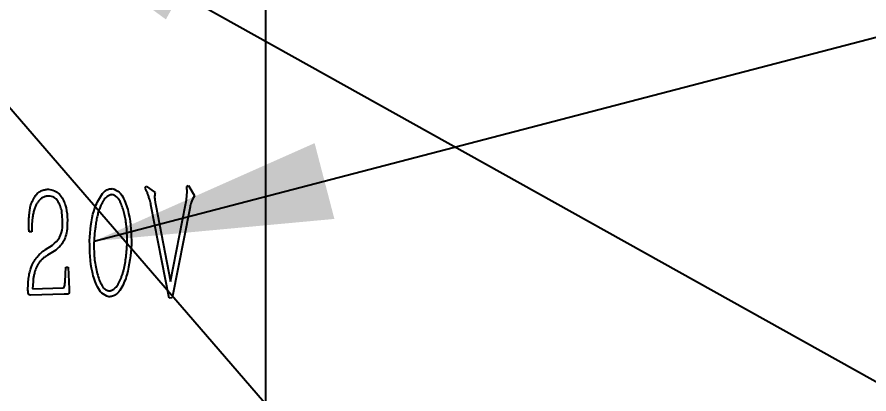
# Model space of a CAD drawing. Extents: x 2 to 292, y 3 to 207.
# Drawn here: x 163.5 to 178.09, y 58.77 to 65.23 of the extents above; entities that cross this region are included whole.
import ezdxf

# ---------------------------------------------------------------- set-up
doc = ezdxf.new("R2010")
doc.units = 0
doc.linetypes.add('SLD-实线', pattern=[0])
doc.layers.get('0').update_dxf_attribs({"linetype": 'CONTINUOUS'})
doc.layers.add('图框', color=7, linetype='SLD-实线')
doc.styles.add('SLDTEXTSTYLE0', font='TXT', dxfattribs={"width": 0.7, "bigfont": 'bigfont'})
doc.styles.add('SLDTEXTSTYLE10', font='TXT', dxfattribs={"width": 0.633333})
doc.styles.add('SLDTEXTSTYLE2', font='TXT', dxfattribs={"width": 0.7})
doc.dimstyles.new('SLDDIMSTYLE1', dxfattribs={"dimtxt": 3.5, "dimasz": 4.08, "dimexe": 0, "dimexo": 0.0625, "dimgap": 0.875, "dimtad": 0, "dimtih": 1, "dimtoh": 1, "dimlfac": 5, "dimrnd": 1e-09, "dimzin": 12, "dimtxsty": 'SLDTEXTSTYLE2', "dimblk1": 'NONE', "dimblk2": 'NONE', "dimsah": 1, "dimcen": 0.09, "dimazin": 3, "dimtfac": 1, "dimtofl": 0, "dimtmove": 0, "dimatfit": 3, "dimtolj": 1, "dimtzin": 12})
doc.dimstyles.new('SLDDIMSTYLE11', dxfattribs={"dimtxt": 3.5, "dimasz": 4.08, "dimexe": 0, "dimexo": 0.0625, "dimgap": 0.875, "dimtad": 0, "dimtih": 1, "dimtoh": 1, "dimlfac": 5, "dimrnd": 1e-09, "dimzin": 12, "dimtxsty": 'SLDTEXTSTYLE2', "dimblk1": 'NONE', "dimsah": 1, "dimcen": 0, "dimazin": 3, "dimtfac": 1, "dimtmove": 0, "dimatfit": 3, "dimtolj": 1, "dimtzin": 12})
doc.dimstyles.new('SLDDIMSTYLE14', dxfattribs={"dimtxt": 0.18, "dimasz": 4.08, "dimexe": 0, "dimexo": 0.0625, "dimgap": 0, "dimtad": 0, "dimtih": 1, "dimtoh": 1, "dimdec": 0, "dimrnd": 1e-09, "dimzin": 0, "dimtxsty": 'STANDARD', "dimsah": 1, "dimcen": 0.09, "dimazin": 3, "dimtfac": 4.08, "dimtdec": 0, "dimtofl": 0, "dimtmove": 0, "dimatfit": 3, "dimtolj": 1, "dimtzin": 0})
doc.dimstyles.new('SLDDIMSTYLE2', dxfattribs={"dimtxt": 3.5, "dimasz": 4.08, "dimexe": 0, "dimexo": 0.0625, "dimgap": 0.875, "dimtad": 0, "dimtih": 1, "dimtoh": 1, "dimlfac": 5, "dimrnd": 1e-09, "dimzin": 12, "dimtxsty": 'SLDTEXTSTYLE2', "dimblk1": 'NONE', "dimblk2": 'NONE', "dimsah": 1, "dimcen": 0.09, "dimazin": 3, "dimtfac": 1, "dimtofl": 0, "dimtmove": 0, "dimatfit": 3, "dimtolj": 1, "dimtzin": 12})
doc.dimstyles.new('SLDDIMSTYLE7', dxfattribs={"dimtxt": 3.5, "dimasz": 4.08, "dimexe": 0, "dimexo": 0.0625, "dimgap": 0.875, "dimtad": 0, "dimtih": 1, "dimtoh": 1, "dimlfac": 5, "dimrnd": 1e-09, "dimzin": 12, "dimtxsty": 'SLDTEXTSTYLE2', "dimblk1": 'NONE', "dimsah": 1, "dimcen": 0, "dimazin": 3, "dimtfac": 1, "dimtmove": 0, "dimatfit": 3, "dimtolj": 1, "dimtzin": 12})
doc.dimstyles.new('SLDDIMSTYLE8', dxfattribs={"dimtxt": 3.5, "dimasz": 4.08, "dimexe": 0, "dimexo": 0.0625, "dimgap": 0.875, "dimtad": 0, "dimtih": 1, "dimtoh": 1, "dimlfac": 5, "dimrnd": 1e-09, "dimzin": 4, "dimtxsty": 'SLDTEXTSTYLE2', "dimblk1": 'NONE', "dimsah": 1, "dimcen": 0, "dimazin": 3, "dimtfac": 1, "dimtmove": 0, "dimatfit": 3, "dimtolj": 1, "dimtzin": 12})

# ---------------------------------------------------------------- blocks, each defined once
blk = doc.blocks.new('_D_20')
at = {"layer": '图框', "color": 5}
blk.add_line((163.965, 119.071), (163.965, 165.671), dxfattribs=at)
at = {"layer": '图框', "color": 5, "insert": (161.618, 165.671), "char_height": 3.5, "attachment_point": 1, "rotation": 90, "style": 'SLDTEXTSTYLE2'}
blk.add_mtext('571', dxfattribs=at)
blk = doc.blocks.new('_NONE')
blk = doc.blocks.new('_D_26')
at = {"layer": '图框', "color": 5}
for p, q in [((180.209, 72.899), (175.209, 69.271)), ((180.209, 72.899), (185.209, 72.899)), ((175.209, 69.271), (165.165, 69.271))]:
    blk.add_line(p, q, dxfattribs=at)
at = {"layer": '图框', "color": 5, "insert": (185.209, 75.245), "char_height": 3.5, "attachment_point": 1, "style": 'SLDTEXTSTYLE2'}
blk.add_mtext('115', dxfattribs=at)
blk = doc.blocks.new('_D_35')
at = {"layer": '图框', "color": 5}
blk.add_line((113.265, 105.271), (177.765, 105.271), dxfattribs=at)
at = {"layer": '图框', "color": 5, "insert": (177.765, 107.618), "char_height": 3.5, "attachment_point": 1, "style": 'SLDTEXTSTYLE2'}
blk.add_mtext('295', dxfattribs=at)
blk = doc.blocks.new('_D_40')
at = {"layer": '图框', "color": 5}
blk.add_line((113.265, 121.271), (177.765, 121.271), dxfattribs=at)
at = {"layer": '图框', "color": 5, "insert": (177.765, 123.618), "char_height": 3.5, "attachment_point": 1, "style": 'SLDTEXTSTYLE2'}
blk.add_mtext('375', dxfattribs=at)
blk = doc.blocks.new('_D_47')
at = {"layer": '图框', "color": 5}
blk.add_line((115.265, 159.271), (176.538, 159.271), dxfattribs=at)
at = {"layer": '图框', "color": 5, "insert": (176.538, 161.618), "char_height": 3.5, "attachment_point": 1, "style": 'SLDTEXTSTYLE2'}
blk.add_mtext('565', dxfattribs=at)
blk = doc.blocks.new('SW_SYMBOL_HOLE_SPOT')
at = {"layer": '图框', "color": 0}
for p, q in [((0, 875), (0, 75)), ((1600, 75), (1600, 875)), ((0, 75), (1600, 75))]:
    blk.add_line(p, q, dxfattribs=at)
blk = doc.blocks.new('SW_SYMBOL_HOLE_DEPTH')
at = {"layer": '图框', "color": 0}
for p, q in [((0, 875), (800, 875)), ((400, 875), (400, 75)), ((100, 555), (400, 75)), ((700, 555), (400, 75))]:
    blk.add_line(p, q, dxfattribs=at)
blk = doc.blocks.new('_D_58')
at = {"layer": '图框', "color": 5}
for p, q in [((148.803, 80.542), (152.726, 76.001)), ((152.726, 76.001), (177.803, 46.971)), ((177.803, 46.971), (200.911, 46.971))]:
    blk.add_line(p, q, dxfattribs=at)
blk.add_solid([(152.726, 76.001), (155.008, 72.582), (155.777, 73.246)], dxfattribs=at)
at = {"layer": '图框', "color": 5, "xscale": 0.004511737089201878, "yscale": 0.004511737089201878, "zscale": 0.004511737089201878}
for name, p in [('SW_SYMBOL_HOLE_SPOT', (179.391, 40.93)), ('SW_SYMBOL_HOLE_DEPTH', (193.941, 40.93))]:
    blk.add_blockref(name, p, dxfattribs=at)
at = {"layer": '图框', "color": 5, "char_height": 3.5, "attachment_point": 1}
for s, insert, style in [('22.50 贯\\M+190FA', (184.545, 50.792), 'SLDTEXTSTYLE0'), ('%%c', (180.43, 50.806), 'SLDTEXTSTYLE2'), ('%%c', (186.754, 44.936), 'SLDTEXTSTYLE2'), ('30', (190.868, 44.921), 'SLDTEXTSTYLE2'), ('10', (197.839, 44.921), 'SLDTEXTSTYLE2')]:
    blk.add_mtext(s, dxfattribs=dict(at, insert=insert, style=style))
blk = doc.blocks.new('_D_62')
at = {"layer": '图框', "color": 5}
for p, q in [((111.225, 67.929), (112.304, 66.614)), ((112.304, 66.614), (147.049, 24.256)), ((147.049, 24.256), (174.199, 24.256))]:
    blk.add_line(p, q, dxfattribs=at)
blk.add_solid([(112.304, 66.614), (114.498, 63.138), (115.284, 63.782)], dxfattribs=at)
at = {"layer": '图框', "color": 5, "xscale": 0.004511737089201878, "yscale": 0.004511737089201878, "zscale": 0.004511737089201878}
for name, p in [('SW_SYMBOL_HOLE_SPOT', (149.131, 19.07)), ('SW_SYMBOL_HOLE_DEPTH', (166.744, 19.07))]:
    blk.add_blockref(name, p, dxfattribs=at)
at = {"layer": '图框', "color": 5, "char_height": 3.5, "attachment_point": 1}
for s, insert, style in [('8.50 贯\\M+190FA', (160.194, 28.076), 'SLDTEXTSTYLE0'), ('%%c', (154.767, 28.091), 'SLDTEXTSTYLE2'), ('4 x', (148.637, 28.076), 'SLDTEXTSTYLE10'), ('%%c', (156.494, 23.076), 'SLDTEXTSTYLE2'), ('15', (161.921, 23.062), 'SLDTEXTSTYLE2'), ('8', (171.954, 23.062), 'SLDTEXTSTYLE2')]:
    blk.add_mtext(s, dxfattribs=dict(at, insert=insert, style=style))
blk = doc.blocks.new('_D_67')
at = {"layer": '图框', "color": 5}
for p, q in [((156.795, 70.927), (162.734, 67.616)), ((162.734, 67.616), (182.88, 56.382)), ((182.88, 56.382), (191.654, 56.382))]:
    blk.add_line(p, q, dxfattribs=at)
blk.add_solid([(162.734, 67.616), (166.05, 65.185), (166.545, 66.072)], dxfattribs=at)
at = {"layer": '图框', "color": 5, "char_height": 3.5, "attachment_point": 1, "style": 'SLDTEXTSTYLE2'}
for s, insert in [('%%c', (184.467, 60.908)), ('34', (188.582, 60.894))]:
    blk.add_mtext(s, dxfattribs=dict(at, insert=insert))

msp = doc.modelspace()

# ---------------------------------------------------------------- linework, layer by layer
at = {"color": 7, "linetype": 'SLD-实线'}
for p, q in [((167.76450306, 46.27149122), (167.76450306, 162.27148789)), ((165.69460064, 62.2966321), (165.7146278, 62.33115213)), ((165.7146278, 62.33115213), (165.86719781, 62.22205477)), ((166.40800268, 62.32561188), (166.43953949, 62.3396756)), ((166.41098887, 62.27958816), (166.40800268, 62.32561188)), ((166.43953949, 62.3396756), (166.54011637, 62.16153818)), ((165.7146278, 62.25913184), (165.69460064, 62.2966321)), ((166.10584885, 60.41255014), (165.79517752, 62.00897115)), ((165.87572128, 62.00044768), (166.1318484, 60.69723087)), ((166.1318484, 60.69723087), (166.38797552, 62.00897115)), ((166.45956666, 61.94845455), (166.15784198, 60.41553336)), ((163.75383765, 61.64374667), (163.75128061, 61.54871004)), ((163.75128061, 61.54871004), (163.70781094, 61.54871004)), ((163.98993165, 61.2465592), (164.1079846, 61.3215627)), ((164.16252882, 61.23505252), (164.02146846, 61.14598232)), ((164.32660848, 60.69424766), (164.33811218, 60.94483154)), ((164.33811218, 60.94483154), (164.37817246, 60.94483154)), ((164.37817246, 60.94483154), (164.39266235, 60.56511717)), ((163.77429396, 60.69424766), (163.76832754, 60.57364064)), ((163.76832754, 60.57364064), (164.28313881, 60.59068757)), ((164.30615217, 60.47860699), (163.73381049, 60.4641171)), ((166.15784198, 60.41553336), (166.10584885, 60.41255014))]:
    msp.add_line(p, q, dxfattribs=at)
for points, knots in [([(163.70781168, 61.81634359), (163.70893163, 61.83255289), (163.71109747, 61.86389982), (163.71681348, 61.9090784), (163.72342862, 61.95094376), (163.73202894, 61.99032122), (163.74364939, 62.02885599), (163.76019235, 62.06761534), (163.78082454, 62.10792681), (163.80520092, 62.14837935), (163.83194757, 62.18654956), (163.86196958, 62.21761085), (163.89339005, 62.24128582), (163.92682068, 62.25537603), (163.95891893, 62.26413814), (163.9881899, 62.27103047), (164.01449366, 62.27584727), (164.03111237, 62.27636133), (164.03894315, 62.27660355)], [0, 0, 0, 0, 0.0774076068, 0.1496974402, 0.2169127239, 0.2793205481, 0.3416291752, 0.4083827279, 0.4798277827, 0.5572590634, 0.6333532662, 0.7013277624, 0.7623922084, 0.8193691989, 0.872926261, 0.920872178, 0.9627147236, 1, 1, 1, 1]), ([(164.03894454, 62.27660494), (164.07359913, 62.27057111), (164.14302239, 62.25848357), (164.25890328, 62.17321455), (164.33720302, 62.009943), (164.36782244, 61.80174351), (164.36136803, 61.66177176), (164.35813934, 61.59175354)], [0, 0, 0, 0, 0.1247038679, 0.2498182787, 0.4986446473, 0.7492064493, 1, 1, 1, 1]), ([(164.74424631, 61.39358597), (164.75539992, 61.56949885), (164.77212579, 61.83329627), (164.90015809, 62.11164417), (164.98910758, 62.23920186), (165.06765647, 62.28181321), (165.11118128, 62.28601231), (165.13291031, 62.28810864)], [0, 0, 0, 0, 0.500407186, 0.7504063046, 0.8751921373, 0.9376917557, 1, 1, 1, 1]), ([(165.12992973, 62.18455156), (165.12335689, 62.18407326), (165.10954501, 62.18306819), (165.08845993, 62.17660524), (165.06608072, 62.16649931), (165.04149407, 62.15248122), (165.01588181, 62.12998234), (164.99002027, 62.09704864), (164.96326031, 62.05336427), (164.93533007, 61.99958886), (164.90864347, 61.93623077), (164.88596973, 61.86365977), (164.86637664, 61.78310357), (164.85161864, 61.69683337), (164.83969713, 61.61049091), (164.8304017, 61.52933364), (164.8232805, 61.45589098), (164.82054499, 61.40950627), (164.81925425, 61.38761996)], [0, 0, 0, 0, 0.0217120379, 0.0456247166, 0.0723052867, 0.1028056921, 0.138738341, 0.1841016935, 0.2406053112, 0.3077652417, 0.3841068001, 0.467357697, 0.5586324363, 0.657765903, 0.75631126, 0.8465280996, 0.9275853118, 1, 1, 1, 1]), ([(165.38008954, 61.59175378), (165.37803421, 61.61264345), (165.37404485, 61.65319), (165.36703126, 61.71178927), (165.35832815, 61.76617489), (165.34606483, 61.83317684), (165.32626861, 61.91357245), (165.29900072, 61.9901115), (165.27548249, 62.04789921), (165.25526789, 62.08451318), (165.23470805, 62.11558563), (165.2118609, 62.13929783), (165.1896218, 62.15777588), (165.16869066, 62.17158643), (165.1491409, 62.18133733), (165.13597621, 62.18353992), (165.12992973, 62.18455156)], [0, 0, 0, 0, 0.09305962558, 0.1806273922, 0.26159623598, 0.33719183239, 0.4826061386, 0.62800407823, 0.69713751885, 0.75885999385, 0.81318996579, 0.86174906003, 0.90424461184, 0.9411020322, 0.97294840772, 1, 1, 1, 1]), ([(165.13291031, 62.28810864), (165.17544051, 62.27177846), (165.26078174, 62.23901025), (165.35260872, 62.07708626), (165.44747507, 61.7805009), (165.45716304, 61.51023604), (165.46362072, 61.33008617)], [0, 0, 0, 0, 0.1239050124, 0.2486282203, 0.499159703, 1, 1, 1, 1]), ([(165.79517752, 62.00897115), (165.78794529, 62.03793627), (165.77603263, 62.08564656), (165.75590618, 62.15106021), (165.73958677, 62.2067723), (165.72294578, 62.24168219), (165.7146278, 62.25913184)], [0, 0, 0, 0, 0.3400324674, 0.5600891133, 0.7801111811, 1, 1, 1, 1]), ([(165.867198, 62.22205422), (165.86473867, 62.21115499), (165.86010718, 62.19062911), (165.85617197, 62.15950658), (165.85714286, 62.12649409), (165.86099232, 62.08906752), (165.8683849, 62.04633663), (165.87319968, 62.01622038), (165.87572133, 62.00044758)], [0, 0, 0, 0, 0.1497219141, 0.2819623213, 0.4190473095, 0.5912415873, 0.785920572, 1, 1, 1, 1]), ([(166.38797552, 62.00897115), (166.3939471, 62.04692786), (166.40461103, 62.11471009), (166.41081572, 62.18303904), (166.41354591, 62.21310514)], [0, 0, 0, 0, 0.5599801987, 1, 1, 1, 1]), ([(166.41354591, 62.21310514), (166.41354076, 62.22553439), (166.41353157, 62.2477305), (166.41176584, 62.26985348), (166.41098887, 62.27958816)], [0, 0, 0, 0, 0.5599742892, 1, 1, 1, 1]), ([(164.04448332, 62.1585554), (164.03595052, 62.15864275), (164.01893126, 62.158817), (163.99358182, 62.15497282), (163.96892599, 62.14691264), (163.93653832, 62.13230401), (163.89911372, 62.10509208), (163.85972152, 62.06403444), (163.82722921, 62.01390216), (163.80221262, 61.955808), (163.78340201, 61.88962291), (163.76813148, 61.81544741), (163.75810441, 61.73234085), (163.75530301, 61.67417251), (163.75383767, 61.64374611)], [0, 0, 0, 0, 0.03911129314, 0.0780102157, 0.11696915486, 0.15780207555, 0.24061719628, 0.32727980239, 0.41766615047, 0.51309344661, 0.61641197645, 0.73285912508, 0.86026530644, 1, 1, 1, 1]), ([(164.26608997, 61.90541242), (164.26189262, 61.92166213), (164.25370642, 61.95335447), (164.23821228, 61.99900852), (164.21815607, 62.04058913), (164.19668892, 62.07943181), (164.16979463, 62.11343257), (164.13397104, 62.13785188), (164.09165033, 62.15417563), (164.06069379, 62.15705015), (164.04448332, 62.1585554)], [0, 0, 0, 0, 0.1376383355, 0.2684404599, 0.3945672022, 0.5156648369, 0.6323150572, 0.746084726, 0.8670365612, 1, 1, 1, 1]), ([(166.54011637, 62.16153818), (166.51807578, 62.12430953), (166.47870448, 62.05780767), (166.46541604, 61.98187783), (166.45956666, 61.94845455)], [0, 0, 0, 0, 0.559813676, 1, 1, 1, 1]), ([(164.1079846, 61.3215627), (164.15345636, 61.36135816), (164.24510002, 61.44156181), (164.29196791, 61.65973732), (164.27590111, 61.8122797), (164.26609189, 61.90541106)], [0, 0, 0, 0, 0.27723017242, 0.55872897146, 1, 1, 1, 1]), ([(163.70781168, 61.54871095), (163.70691602, 61.56248766), (163.70520852, 61.58875189), (163.7034466, 61.62626004), (163.70270254, 61.65993778), (163.70195716, 61.70099489), (163.70310673, 61.7527731), (163.7061934, 61.79447844), (163.70781168, 61.81634359)], [0, 0, 0, 0, 0.1545900631, 0.2947137172, 0.4204170565, 0.5317754468, 0.7545206276, 1, 1, 1, 1]), ([(164.35813934, 61.59175354), (164.34314216, 61.51240665), (164.31641303, 61.37098845), (164.2094688, 61.27651766), (164.16252882, 61.23505252)], [0, 0, 0, 0, 0.5610797146, 1, 1, 1, 1]), ([(165.0779374, 60.5391222), (165.08392129, 60.53919916), (165.09677461, 60.53936448), (165.11688424, 60.5442005), (165.13802536, 60.55438048), (165.16147562, 60.56775786), (165.18556662, 60.58834601), (165.20934487, 60.61648207), (165.23265113, 60.65254167), (165.25589477, 60.69518101), (165.27788157, 60.74261976), (165.29757711, 60.79287943), (165.31471751, 60.84476144), (165.333255, 60.91734789), (165.35231244, 61.01148971), (165.36943037, 61.12645225), (165.3807824, 61.23982174), (165.38550993, 61.33230956), (165.38682495, 61.40551898), (165.38573209, 61.46377601), (165.38367017, 61.52629195), (165.38130925, 61.56945473), (165.38008954, 61.59175378)], [0, 0, 0, 0, 0.0154063132, 0.0330925547, 0.0527727996, 0.0757716275, 0.1025590819, 0.1339949893, 0.1704772757, 0.21311234, 0.2591756181, 0.3052388962, 0.3522812338, 0.4000049795, 0.4983789142, 0.5998907278, 0.6996772142, 0.7921332455, 0.838672043, 0.8885080749, 0.9424002862, 1, 1, 1, 1]), ([(165.07239968, 60.4355635), (165.0301796, 60.45207352), (164.9451917, 60.48530776), (164.85245409, 60.64629538), (164.75331882, 60.94215555), (164.7478751, 61.21302459), (164.74424631, 61.39358597)], [0, 0, 0, 0, 0.1234315103, 0.2484643893, 0.4990261291, 1, 1, 1, 1]), ([(164.81925425, 61.38761996), (164.81895097, 61.37384121), (164.81830694, 61.34458175), (164.81769445, 61.29797999), (164.81883709, 61.2461248), (164.82078949, 61.16960449), (164.8279575, 61.06960204), (164.84627763, 60.94954449), (164.87244227, 60.83327828), (164.90127334, 60.74217012), (164.92811485, 60.67722257), (164.94871187, 60.63691378), (164.97038069, 60.60434977), (164.99308304, 60.5795455), (165.01604703, 60.56196711), (165.03750773, 60.54940597), (165.05784442, 60.54078056), (165.07147374, 60.53965567), (165.0779374, 60.5391222)], [0, 0, 0, 0, 0.0441073379, 0.093662807, 0.1491336796, 0.2100796536, 0.3386369671, 0.4696695732, 0.5983714956, 0.7197128318, 0.7749316349, 0.8231233084, 0.864355951, 0.8997403197, 0.9302031316, 0.9564806927, 0.9793611349, 1, 1, 1, 1]), ([(165.46362072, 61.33008617), (165.44633911, 61.15558815), (165.42041442, 60.89381828), (165.30941447, 60.607001), (165.21707738, 60.48132077), (165.13817627, 60.43882307), (165.09429743, 60.43664864), (165.07239968, 60.4355635)], [0, 0, 0, 0, 0.5003959729, 0.7506594539, 0.8752140317, 0.9377254977, 1, 1, 1, 1]), ([(163.69630518, 60.72876635), (163.69843064, 60.7448416), (163.70252502, 60.7758081), (163.71084985, 60.8203828), (163.71972547, 60.86175811), (163.72935786, 60.89990898), (163.73999155, 60.93463443), (163.75159819, 60.9658947), (163.76363026, 60.99419326), (163.78170305, 61.02620634), (163.80467216, 61.06110168), (163.83079826, 61.09872725), (163.85595261, 61.13064384), (163.88883057, 61.16575723), (163.93334103, 61.20408384), (163.97073265, 61.23214754), (163.98993399, 61.24655881)], [0.00000258658, 0.00000258658, 0.00000258658, 0.00000258658, 0.07882078722, 0.1518361971, 0.22038028745, 0.28453552783, 0.34308129597, 0.39683600762, 0.44662441799, 0.49237379784, 0.5753254167, 0.64967116641, 0.71503434884, 0.77269350618, 0.88327362023, 0.99999734262, 0.99999734262, 0.99999734262, 0.99999734262]), ([(164.02147032, 61.14598348), (164.00349489, 61.13378019), (163.96941004, 61.11064041), (163.92389736, 61.07284268), (163.88569707, 61.03301635), (163.8568233, 60.9889802), (163.83439764, 60.94365118), (163.81448437, 60.8981364), (163.79945085, 60.84796864), (163.78875844, 60.80300187), (163.78146656, 60.76523654), (163.77781392, 60.7388982), (163.77484664, 60.71562005), (163.77447029, 60.7010733), (163.77429367, 60.69424685)], [0, 0, 0, 0, 0.1211310207, 0.2296875325, 0.3294775053, 0.4277138618, 0.5219775054, 0.6114571941, 0.7044365456, 0.813601545, 0.8692379131, 0.9188805844, 0.9619326001, 1, 1, 1, 1]), ([(163.73381049, 60.4641171), (163.72758157, 60.46403413), (163.71518197, 60.46386897), (163.69977761, 60.4760643), (163.69331699, 60.49341364), (163.68801173, 60.52931025), (163.68654179, 60.60821959), (163.69240085, 60.68054576), (163.69630724, 60.72876769)], [0, 0, 0, 0, 0.0628406616, 0.1250937932, 0.1876130566, 0.2501270604, 0.5000383074, 1, 1, 1, 1]), ([(164.28313881, 60.59068757), (164.28848149, 60.59087571), (164.29906467, 60.5912484), (164.31595123, 60.60597625), (164.31867485, 60.64399833), (164.32343397, 60.67414123), (164.32660848, 60.69424766)], [0, 0, 0, 0, 0.1263308509, 0.2502455854, 0.4998862941, 1, 1, 1, 1]), ([(164.39266145, 60.56511836), (164.39314585, 60.5577363), (164.39399306, 60.54482506), (164.39440547, 60.52774536), (164.39441715, 60.51585249), (164.39423728, 60.50625021), (164.3911446, 60.49785475), (164.38827088, 60.48811325), (164.37706076, 60.48260977), (164.36094701, 60.48084889), (164.33645853, 60.47835511), (164.3172389, 60.47851451), (164.30615216, 60.47860652)], [0, 0, 0, 0, 0.1385018147, 0.24223982001, 0.31935299145, 0.36198120458, 0.42005627651, 0.48784964994, 0.54029480424, 0.64042583394, 0.79257511493, 0.9999841929, 0.9999841929, 0.9999841929, 0.9999841929])]:
    msp.add_open_spline(points, degree=3, knots=knots, dxfattribs=at)

# ---------------------------------------------------------------- dimensions: what is measured, and where the dimension line sits
at = {"layer": '图框', "color": 5}
for feature_location, offset, dtype, dimstyle, picture, middle in [((163.96450569, 117.57148955), (0, 48.09997586), 1, 'SLDDIMSTYLE1', '_D_20', (163.96450569, 167.97320168)), ((113.76450569, 159.27148955), (62.77394455, 0), 0, 'SLDDIMSTYLE1', '_D_47', (178.84018651, 159.27148955)), ((111.76450569, 121.27148955), (66, 0), 0, 'SLDDIMSTYLE1', '_D_40', (180.06624196, 121.27148955)), ((111.76450569, 105.27148955), (66, 0), 0, 'SLDDIMSTYLE1', '_D_35', (180.06624196, 105.27148955)), ((163.66450569, 69.27148955), (21.54436154, 3.62718644), 0, 'SLDDIMSTYLE2', '_D_26', (187.51303378, 72.898676))]:
    dim = msp.add_ordinate_dim(feature_location=feature_location, offset=offset, dtype=dtype, origin=(49.76450569, 46.27148955), dimstyle=dimstyle, dxfattribs=at)
    dim.commit()
    dim.dimension.update_dxf_attribs({"geometry": picture, "text_midpoint": middle})
for p1, p2, text, dimstyle, picture, middle in [((148.80336584, 80.54171653), (152.72564553, 76.00126258), '%%c22.50 贯穿\\P{\\fGDT;v}<>{\\fGDT;x}10', 'SLDDIMSTYLE7', '_D_58', (190.15078986, 45.85210929)), ((111.22542623, 67.92867548), (112.30358514, 66.61430363), '4 x <> 贯穿\\P{\\fGDT;v}%%c 15 {\\fGDT;x} 8\\P', 'SLDDIMSTYLE8', '_D_62', (161.41776428, 23.56459839))]:
    dim = msp.add_diameter_dim_2p(p1=p1, p2=p2, text=text, dimstyle=dimstyle, dxfattribs=at)
    dim.commit()
    dim.dimension.update_dxf_attribs({"geometry": picture, "text_midpoint": middle, "dimtype": 163})
dim = msp.add_diameter_dim_2p(p1=(156.79496533, 70.92733679), p2=(162.73404604, 67.61564232), dimstyle='SLDDIMSTYLE11', dxfattribs=at)
dim.commit()
dim.dimension.update_dxf_attribs({"geometry": '_D_67', "text_midpoint": (188.06084533, 59.31717529), "dimtype": 163})

# ---------------------------------------------------------------- leaders
msp.add_leader([(164.81925425, 61.38761996), (182.5, 66.00000011)], dimstyle='SLDDIMSTYLE14', dxfattribs=at)

doc.saveas('drawing.dxf')
